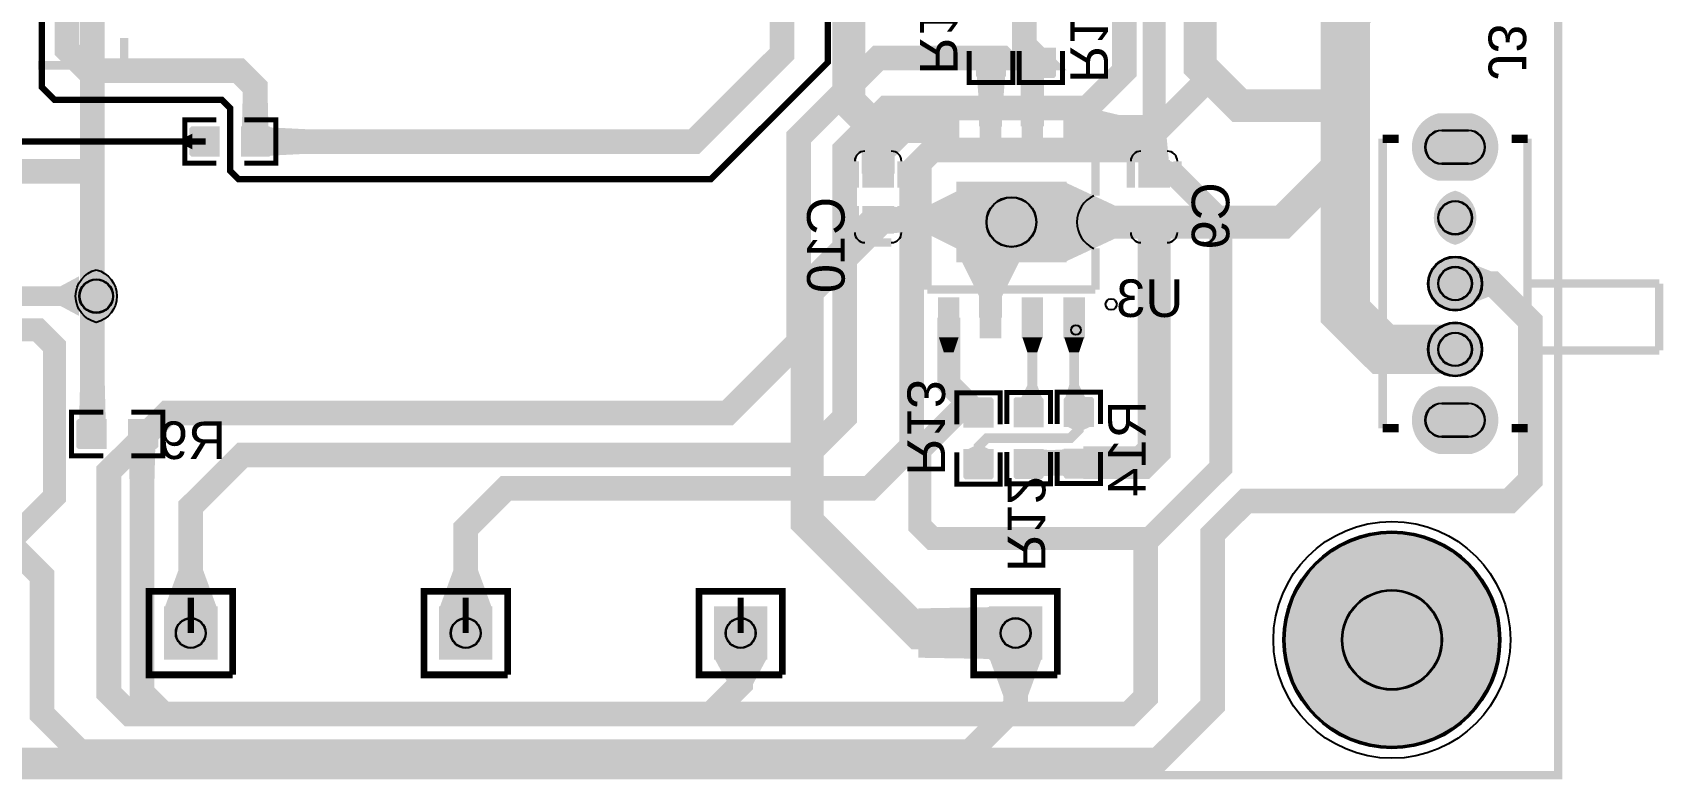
# Model space of a CAD drawing. Header units: millimetres. Extents: x -70 to 39, y -33 to 64.
# Drawn here: x -10.57 to 38.97, y -33.23 to -10.53 of the extents above; entities that cross this region are included whole.
import ezdxf

# ---------------------------------------------------------------- set-up
doc = ezdxf.new("R2010")
doc.units = ezdxf.units.MM
for name, color, linetype, true_color in [('BoardOutLine', 7, 'Continuous', 0xff00ff), ('BottomLayer', 7, 'Continuous', 0x0000ff), ('BottomPasteMaskLayer', 7, 'Continuous', 0x800000), ('BottomSilkLayer', 7, 'Continuous', 0x66cc33), ('BottomSolderMaskLayer', 7, 'Continuous', 0xaa00ff), ('Document', 7, 'Continuous', 0xffffff), ('Multi-Layer', 7, 'Continuous', 0xc0c0c0), ('TopLayer', 7, 'Continuous', 0xff0000), ('TopPasteMaskLayer', 7, 'Continuous', 0x808080), ('TopSilkLayer', 7, 'Continuous', 0xffcc00), ('TopSolderMaskLayer', 7, 'Continuous', 0x800080)]:
    doc.layers.add(name, color=color, linetype=linetype, true_color=true_color)
doc.styles.get("Standard").update_dxf_attribs({"font": 'arial.ttf'})

msp = doc.modelspace()

# ---------------------------------------------------------------- hatches: boundary and pattern name
at = {"layer": 'BottomLayer'}
for points in [[(18.11, -11.018), (18.974, -11.018), (18.974, -11.825), (18.11, -11.825)], [(19.625, -11.018), (20.489, -11.018), (20.489, -11.825), (19.625, -11.825)], [(18.974, -11.825), (18.11, -11.825), (18.192, -12.875), (18.892, -12.875)], [(16.957, -12.784), (16.957, -13.984), (15.907, -13.734), (15.907, -13.034)], [(17.557, -12.784), (16.957, -12.784), (16.957, -13.984), (17.557, -13.984)], [(18.827, -12.784), (18.227, -12.784), (18.227, -13.984), (18.827, -13.984)], [(20.097, -12.784), (19.497, -12.784), (19.497, -13.984), (20.097, -13.984)], [(21.367, -12.784), (20.767, -12.784), (20.767, -13.984), (21.367, -13.984)], [(21.367, -13.984), (21.367, -12.784), (22.417, -13.034), (22.417, -13.734)], [(21.367, -13.984), (21.367, -12.784), (22.417, -13.034), (22.417, -13.734)], [(23.945, -14.425), (23.045, -14.425), (23.145, -13.375), (23.845, -13.375)], [(23.945, -14.425), (23.045, -14.425), (23.145, -13.843), (23.845, -13.843)], [(15.563, -14.425), (14.663, -14.425), (14.763, -14.097), (15.463, -14.097)], [(14.663, -14.425), (14.663, -15.225), (15.563, -15.225), (15.563, -14.425)], [(23.045, -14.425), (23.045, -15.225), (23.945, -15.225), (23.945, -14.425)], [(23.945, -15.225), (23.945, -14.425), (24.097, -14.474), (24.097, -15.174)], [(17.512, -15.35), (17.512, -17.1), (16.462, -16.575), (16.462, -15.875)], [(20.812, -17.1), (20.812, -15.35), (21.862, -15.875), (21.862, -16.575)], [(14.663, -15.825), (14.663, -16.625), (15.563, -16.625), (15.563, -15.825)], [(15.563, -16.625), (15.563, -15.825), (16.613, -15.875), (16.613, -16.575)], [(23.045, -15.825), (23.045, -16.625), (21.995, -16.575), (21.995, -15.875)], [(23.045, -15.825), (23.045, -16.625), (23.945, -16.625), (23.945, -15.825)], [(17.652, -17.492), (19.402, -17.492), (18.877, -18.542), (18.177, -18.542)], [(33.168, -18.761), (33.168, -17.561), (33.728, -17.786), (33.728, -18.536)], [(17.557, -18.6), (16.957, -18.6), (16.957, -19.8), (17.557, -19.8)], [(18.827, -18.6), (18.227, -18.6), (18.227, -19.8), (18.827, -19.8)], [(20.097, -18.6), (19.497, -18.6), (19.497, -19.8), (20.097, -19.8)], [(21.367, -18.6), (20.767, -18.6), (20.767, -19.8), (21.367, -19.8)], [(16.957, -19.8), (17.557, -19.8), (17.407, -20.25), (17.107, -20.25)], [(19.497, -19.8), (20.097, -19.8), (19.947, -20.25), (19.647, -20.25)], [(20.767, -19.8), (21.367, -19.8), (21.217, -20.25), (20.917, -20.25)], [(32.11, -20.761), (32.11, -19.561), (31.55, -19.411), (31.55, -20.911)], [(-8.351, -22.302), (-9.157, -22.302), (-9.129, -21.177), (-8.379, -21.177)], [(19.422, -21.704), (20.117, -21.704), (19.947, -21.254), (19.647, -21.254)], [(20.777, -21.695), (21.442, -21.695), (21.217, -21.245), (20.917, -21.245)], [(17.729, -22.166), (18.326, -21.712), (17.803, -21.545), (17.562, -21.728)], [(17.729, -22.519), (18.593, -22.519), (18.593, -21.712), (17.729, -21.712)], [(20.117, -22.51), (19.253, -22.51), (19.253, -21.704), (20.117, -21.704)], [(21.641, -22.501), (20.777, -22.501), (20.777, -21.695), (21.641, -21.695)], [(-8.351, -23.165), (-8.351, -22.301), (-9.158, -22.301), (-9.158, -23.165)], [(-7.651, -23.165), (-7.651, -22.301), (-6.845, -22.301), (-6.845, -23.165)], [(21.584, -22.501), (20.834, -22.501), (21.059, -22.606), (21.359, -22.606)], [(-6.845, -23.163), (-7.65, -23.163), (-7.623, -24.288), (-6.873, -24.288)], [(17.729, -23.219), (18.593, -23.219), (18.593, -24.025), (17.729, -24.025)], [(17.786, -23.219), (18.536, -23.219), (18.311, -23.114), (18.011, -23.114)], [(20.117, -23.21), (19.253, -23.21), (19.253, -24.017), (20.117, -24.017)], [(20.777, -23.201), (20.777, -24.008), (19.727, -23.955), (19.727, -23.255)], [(20.117, -24.017), (20.117, -23.21), (21.167, -23.255), (21.167, -23.955)], [(21.641, -23.201), (20.777, -23.201), (20.777, -24.008), (21.641, -24.008)], [(18.502, -29.572), (18.502, -27.997), (16.339, -28.035), (16.339, -29.535)]]:
    msp.add_hatch(color=256, dxfattribs=at).paths.add_polyline_path(points)
at = {"layer": 'BottomPasteMaskLayer'}
for points in [[(18.092, -11.863), (18.092, -11.063), (18.142, -11.013), (18.37, -11.013), (18.37, -11.383), (18.7, -11.383), (18.7, -11.013), (18.942, -11.013), (18.992, -11.063), (18.992, -11.863), (18.942, -11.913), (18.142, -11.913)], [(19.607, -11.863), (19.607, -11.063), (19.657, -11.013), (19.885, -11.013), (19.885, -11.383), (20.215, -11.383), (20.215, -11.013), (20.457, -11.013), (20.507, -11.063), (20.507, -11.863), (20.457, -11.913), (19.657, -11.913)], [(17.557, -12.784), (16.957, -12.784), (16.957, -13.984), (17.557, -13.984)], [(18.827, -12.784), (18.227, -12.784), (18.227, -13.984), (18.827, -13.984)], [(20.097, -12.784), (19.497, -12.784), (19.497, -13.984), (20.097, -13.984)], [(21.367, -12.784), (20.767, -12.784), (20.767, -13.984), (21.367, -13.984)], [(14.663, -14.425), (14.663, -15.225), (15.563, -15.225), (15.563, -14.425)], [(23.045, -14.425), (23.045, -15.225), (23.945, -15.225), (23.945, -14.425)], [(14.663, -15.825), (14.663, -16.625), (15.563, -16.625), (15.563, -15.825)], [(23.045, -15.825), (23.045, -16.625), (23.945, -16.625), (23.945, -15.825)], [(17.557, -18.6), (16.957, -18.6), (16.957, -19.8), (17.557, -19.8)], [(18.827, -18.6), (18.227, -18.6), (18.227, -19.8), (18.827, -19.8)], [(20.097, -18.6), (19.497, -18.6), (19.497, -19.8), (20.097, -19.8)], [(21.367, -18.6), (20.767, -18.6), (20.767, -19.8), (21.367, -19.8)], [(18.611, -21.674), (18.611, -22.474), (18.561, -22.524), (18.333, -22.524), (18.333, -22.154), (18.003, -22.154), (18.003, -22.524), (17.761, -22.524), (17.711, -22.474), (17.711, -21.674), (17.761, -21.624), (18.561, -21.624)], [(20.135, -21.665), (20.135, -22.465), (20.085, -22.515), (19.857, -22.515), (19.857, -22.145), (19.527, -22.145), (19.527, -22.515), (19.285, -22.515), (19.235, -22.465), (19.235, -21.665), (19.285, -21.615), (20.085, -21.615)], [(21.659, -21.656), (21.659, -22.456), (21.609, -22.506), (21.381, -22.506), (21.381, -22.136), (21.051, -22.136), (21.051, -22.506), (20.809, -22.506), (20.759, -22.456), (20.759, -21.656), (20.809, -21.606), (21.609, -21.606)], [(-9.196, -22.283), (-8.396, -22.283), (-8.346, -22.333), (-8.346, -22.561), (-8.716, -22.561), (-8.716, -22.891), (-8.346, -22.891), (-8.346, -23.133), (-8.396, -23.183), (-9.196, -23.183), (-9.246, -23.133), (-9.246, -22.333)], [(-6.806, -23.183), (-7.606, -23.183), (-7.656, -23.133), (-7.656, -22.905), (-7.286, -22.905), (-7.286, -22.575), (-7.656, -22.575), (-7.656, -22.333), (-7.606, -22.283), (-6.806, -22.283), (-6.756, -22.333), (-6.756, -23.133)], [(17.711, -24.064), (17.711, -23.264), (17.761, -23.214), (17.989, -23.214), (17.989, -23.584), (18.319, -23.584), (18.319, -23.214), (18.561, -23.214), (18.611, -23.264), (18.611, -24.064), (18.561, -24.114), (17.761, -24.114)], [(19.235, -24.055), (19.235, -23.255), (19.285, -23.205), (19.513, -23.205), (19.513, -23.575), (19.843, -23.575), (19.843, -23.205), (20.085, -23.205), (20.135, -23.255), (20.135, -24.055), (20.085, -24.105), (19.285, -24.105)], [(20.759, -24.046), (20.759, -23.246), (20.809, -23.196), (21.037, -23.196), (21.037, -23.566), (21.367, -23.566), (21.367, -23.196), (21.609, -23.196), (21.659, -23.246), (21.659, -24.046), (21.609, -24.096), (20.809, -24.096)]]:
    msp.add_hatch(color=256, dxfattribs=at).paths.add_polyline_path(points)
at = {"layer": 'BottomSolderMaskLayer'}
for points in [[(18.083, -10.994), (19.001, -10.994), (19.001, -11.848), (18.083, -11.848)], [(19.598, -10.994), (20.517, -10.994), (20.517, -11.848), (19.598, -11.848)], [(17.582, -12.758), (16.932, -12.758), (16.932, -14.009), (17.582, -14.009)], [(18.852, -12.758), (18.202, -12.758), (18.202, -14.009), (18.852, -14.009)], [(20.122, -12.758), (19.472, -12.758), (19.472, -14.009), (20.122, -14.009)], [(21.392, -12.758), (20.742, -12.758), (20.742, -14.009), (21.392, -14.009)], [(32.131, -15.036, -0.785398), (32.131, -12.986), (33.148, -12.986, -0.785398), (33.148, -15.036)], [(14.634, -14.402), (14.634, -15.248), (15.592, -15.248), (15.592, -14.402)], [(23.016, -14.402), (23.016, -15.248), (23.974, -15.248), (23.974, -14.402)], [(17.487, -17.518), (20.837, -17.518), (20.837, -15.067), (17.487, -15.067)], [(32.639, -15.336, -0.785398), (32.639, -16.986), (32.639, -16.986, -0.785398), (32.639, -15.336)], [(14.634, -15.802), (14.634, -16.648), (15.592, -16.648), (15.592, -15.802)], [(23.016, -15.802), (23.016, -16.648), (23.974, -16.648), (23.974, -15.802)], [(31.814, -18.161, 1), (33.464, -18.161, 1)], [(-8.636, -17.717, -0.785398), (-8.636, -19.367), (-8.636, -19.367, -0.785398), (-8.636, -17.717)], [(17.582, -18.575), (16.932, -18.575), (16.932, -19.826), (17.582, -19.826)], [(18.852, -18.575), (18.202, -18.575), (18.202, -19.826), (18.852, -19.826)], [(20.122, -18.575), (19.472, -18.575), (19.472, -19.826), (20.122, -19.826)], [(21.392, -18.575), (20.742, -18.575), (20.742, -19.826), (21.392, -19.826)], [(31.814, -20.161, 1), (33.464, -20.161, 1)], [(32.131, -23.337, -0.785398), (32.131, -21.286), (33.148, -21.286, -0.785398), (33.148, -23.337)], [(17.702, -22.542), (18.62, -22.542), (18.62, -21.688), (17.702, -21.688)], [(20.144, -22.534), (19.226, -22.534), (19.226, -21.68), (20.144, -21.68)], [(21.668, -22.525), (20.75, -22.525), (20.75, -21.671), (21.668, -21.671)], [(-8.326, -23.19), (-8.326, -22.276), (-9.183, -22.276), (-9.183, -23.19)], [(-7.676, -23.19), (-7.676, -22.276), (-6.819, -22.276), (-6.819, -23.19)], [(17.702, -23.195), (18.62, -23.195), (18.62, -24.049), (17.702, -24.049)], [(20.144, -23.186), (19.226, -23.186), (19.226, -24.04), (20.144, -24.04)], [(21.668, -23.178), (20.75, -23.178), (20.75, -24.032), (21.668, -24.032)], [(27.418, -28.992, 1), (34.02, -28.992, 1)], [(-4.953, -27.972), (-4.953, -29.597), (-6.579, -29.597), (-6.579, -27.972)], [(3.398, -27.972), (3.398, -29.597), (1.773, -29.597), (1.773, -27.972)], [(11.75, -27.972), (11.75, -29.597), (10.124, -29.597), (10.124, -27.972)], [(20.102, -27.972), (20.102, -29.597), (18.476, -29.597), (18.476, -27.972)]]:
    msp.add_hatch(color=256, dxfattribs=at).paths.add_polyline_path(points)
at = {"layer": 'Multi-Layer'}
for points in [[(32.139, -15.011, -0.785398), (32.139, -13.011), (33.139, -13.011, -0.785398), (33.139, -15.011)], [(17.512, -17.492), (20.812, -17.492), (20.812, -15.092), (17.512, -15.092)], [(32.639, -15.361, -0.785398), (32.639, -16.961), (32.639, -16.961, -0.785398), (32.639, -15.361)], [(31.839, -18.161, 1), (33.439, -18.161, 1)], [(31.839, -20.161, 1), (33.439, -20.161, 1)], [(32.139, -23.311, -0.785398), (32.139, -21.311), (33.139, -21.311, -0.785398), (33.139, -23.311)], [(27.469, -28.992, 1), (33.969, -28.992, 1)], [(-4.979, -27.997), (-4.979, -29.572), (-6.554, -29.572), (-6.554, -27.997)], [(3.373, -27.997), (3.373, -29.572), (1.798, -29.572), (1.798, -27.997)], [(11.725, -27.997), (11.725, -29.572), (10.15, -29.572), (10.15, -27.997)], [(20.076, -27.997), (20.076, -29.572), (18.502, -29.572), (18.502, -27.997)]]:
    msp.add_hatch(color=256, dxfattribs=at).paths.add_polyline_path(points)
at = {"layer": 'TopLayer'}
for points in [[(-4.213, -13.411), (-3.407, -13.411), (-3.435, -12.286), (-4.185, -12.286)], [(-5.72, -13.606), (-5.72, -14.08), (-6.005, -13.938), (-6.005, -13.748)], [(-4.913, -14.275), (-4.913, -13.411), (-5.72, -13.411), (-5.72, -14.275)], [(-4.213, -14.275), (-4.213, -13.411), (-3.407, -13.411), (-3.407, -14.275)], [(-3.407, -13.411), (-3.407, -14.275), (-2.282, -14.218), (-2.282, -13.468)], [(20.812, -17.492), (20.812, -15.092), (22.312, -15.792), (22.312, -16.792)], [(-9.165, -19.142), (-9.165, -17.942), (-9.725, -18.242), (-9.725, -18.842)], [(-6.554, -27.997), (-4.979, -27.997), (-5.391, -26.872), (-6.141, -26.872)], [(1.798, -27.997), (3.373, -27.997), (2.96, -26.872), (2.21, -26.872)], [(11.725, -29.572), (10.15, -29.572), (10.563, -30.337), (11.313, -30.337)], [(20.076, -29.572), (18.502, -29.572), (18.914, -30.697), (19.664, -30.697)]]:
    msp.add_hatch(color=256, dxfattribs=at).paths.add_polyline_path(points)
at = {"layer": 'TopPasteMaskLayer'}
for points in [[(-5.758, -14.293), (-4.958, -14.293), (-4.908, -14.243), (-4.908, -14.015), (-5.278, -14.015), (-5.278, -13.685), (-4.908, -13.685), (-4.908, -13.443), (-4.958, -13.393), (-5.758, -13.393), (-5.808, -13.443), (-5.808, -14.243)], [(-3.368, -13.393), (-4.168, -13.393), (-4.218, -13.443), (-4.218, -13.671), (-3.848, -13.671), (-3.848, -14.001), (-4.218, -14.001), (-4.218, -14.243), (-4.168, -14.293), (-3.368, -14.293), (-3.318, -14.243), (-3.318, -13.443)]]:
    msp.add_hatch(color=256, dxfattribs=at).paths.add_polyline_path(points)
at = {"layer": 'TopSolderMaskLayer'}
for points in [[(32.131, -15.036, -0.785398), (32.131, -12.986), (33.148, -12.986, -0.785398), (33.148, -15.036)], [(-4.888, -14.3), (-4.888, -13.386), (-5.745, -13.386), (-5.745, -14.3)], [(-4.239, -14.3), (-4.239, -13.386), (-3.381, -13.386), (-3.381, -14.3)], [(17.487, -17.518), (20.837, -17.518), (20.837, -15.067), (17.487, -15.067)], [(32.639, -15.336, -0.785398), (32.639, -16.986), (32.639, -16.986, -0.785398), (32.639, -15.336)], [(31.814, -18.161, 1), (33.464, -18.161, 1)], [(-8.636, -17.717, -0.785398), (-8.636, -19.367), (-8.636, -19.367, -0.785398), (-8.636, -17.717)], [(31.814, -20.161, 1), (33.464, -20.161, 1)], [(32.131, -23.337, -0.785398), (32.131, -21.286), (33.148, -21.286, -0.785398), (33.148, -23.337)], [(27.418, -28.992, 1), (34.02, -28.992, 1)], [(-4.953, -27.972), (-4.953, -29.597), (-6.579, -29.597), (-6.579, -27.972)], [(3.398, -27.972), (3.398, -29.597), (1.773, -29.597), (1.773, -27.972)], [(11.75, -27.972), (11.75, -29.597), (10.124, -29.597), (10.124, -27.972)], [(20.102, -27.972), (20.102, -29.597), (18.476, -29.597), (18.476, -27.972)]]:
    msp.add_hatch(color=256, dxfattribs=at).paths.add_polyline_path(points)

# ---------------------------------------------------------------- linework, layer by layer
at = {"layer": 'BoardOutLine', "const_width": 0.254}
msp.add_lwpolyline([(-69.738, 54.752), (35.774, 54.752), (35.774, -33.107), (-69.738, -33.107), (-69.738, 54.752)], close=True, dxfattribs=at)
at = {"layer": 'BottomLayer'}
for points, const_width in [([(-52.022, 10.287), (-48.133, 14.175), (-48.133, 22.352), (-46.355, 24.13), (-37.719, 24.13), (-37.084, 23.495), (-37.084, 3.047), (-32.639, -1.398), (-13.335, -1.398), (-9.144, 2.793), (-9.144, 5.715), (-7.747, 7.112), (-4.953, 7.112), (-3.429, 5.588), (-3.429, -2.414), (-6.731, -5.716), (-17.272, -5.716), (-18.288, -6.732), (-18.288, -13.59), (-17.127, -14.75), (-8.755, -14.75)], 0.75), ([(-8.755, -22.734), (-8.755, -15.751), (-8.755, -9.134), (-8.382, -8.764), (8.001, -8.764), (9.525, -7.24), (9.525, -2.16), (11.684, -0.001), (18.225, -0.001), (19.812, -1.585)], 0.75), ([(15.4, -13.81), (14.224, -12.634), (14.224, -6.858), (14.478, -6.604), (18.796, -6.604), (20.193, -5.207), (23.495, -5.207), (24.892, -6.604), (24.892, -11.557), (26.089, -12.754), (28.956, -12.754)], 1), ([(29.083, -5.492), (29.116, -5.462), (31.115, -5.462), (31.75, -6.097), (31.75, -8.891), (31.242, -9.399), (29.845, -9.399), (29.304, -9.937), (29.304, -19.018), (30.447, -20.161), (32.639, -20.161)], 1.5), ([(20.066, -8.129), (20.066, -6.859), (20.574, -6.351), (22.86, -6.351), (23.495, -6.986), (23.495, -14.824)], 0.7), ([(18.527, -13.384), (18.542, -11.42)], 0.7), ([(20.056, -11.42), (19.797, -11.682), (19.797, -13.384)], 0.7), ([(32.639, -18.162), (33.782, -18.162), (34.925, -19.305), (34.925, -24.131), (34.29, -24.766), (26.289, -24.766), (25.273, -25.782), (25.273, -30.989), (23.622, -32.64), (-57.658, -32.64), (-58.42, -31.878), (-58.42, -23.242), (-56.388, -21.21), (-36.449, -21.21), (-36.322, -21.083), (-36.322, -13.336), (-36.464, -13.193), (-40.307, -13.193)], 0.75), ([(15.113, -14.824), (15.113, -14.098), (15.827, -13.384), (17.257, -13.384)], 1), ([(21.067, -13.384), (23.036, -13.384)], 0.7), ([(23.495, -14.824), (23.495, -13.844), (23.036, -13.384), (21.067, -13.384)], 0.7), ([(17.823, -21.779), (16.383, -23.219), (16.383, -25.528), (16.764, -25.909), (23.368, -25.909), (25.527, -23.75), (25.527, -16.254), (24.097, -14.824), (23.495, -14.824)], 0.7), ([(15.113, -16.226), (12.954, -18.385), (12.954, -25.401), (16.338, -28.784), (19.289, -28.784)], 1), ([(23.495, -16.225), (23.495, -23.241), (23.131, -23.605), (21.347, -23.605)], 1), ([(15.113, -16.226), (19.162, -16.226), (19.162, -16.292)], 0.7), ([(18.527, -19.2), (18.527, -16.927), (19.162, -16.292)], 0.7), ([(23.495, -16.226), (19.162, -16.226), (19.162, -16.292)], 0.7), ([(-12.319, -19.566), (-10.406, -19.566), (-9.906, -20.067), (-9.906, -24.636), (-11.183, -25.914), (-13.347, -25.914)], 0.7), ([(18.161, -22.116), (17.257, -21.212), (17.257, -19.2)], 0.7), ([(19.685, -22.106), (19.797, -21.994), (19.797, -19.2)], 0.3), ([(21.209, -22.099), (21.067, -21.956), (21.067, -19.2)], 0.3), ([(18.161, -23.623), (18.161, -23.115), (18.415, -22.861), (20.955, -22.861), (21.209, -22.607), (21.209, -22.099)], 0.3), ([(-7.249, -22.734), (-7.249, -30.597), (-6.604, -31.243), (22.733, -31.243), (23.241, -30.735), (23.241, -25.909)], 0.75), ([(19.685, -23.612), (21.209, -23.605)], 0.7), ([(-5.766, -28.785), (-5.766, -27.712)], 0.19), ([(2.585, -28.785), (2.585, -27.712)], 0.19), ([(10.937, -28.785), (10.937, -27.712)], 0.19)]:
    msp.add_lwpolyline(points, dxfattribs=dict(at, const_width=const_width))
at = {"layer": 'BottomSilkLayer'}
for points, const_width in [([(17.881, -11.094), (17.881, -12.053), (19.203, -12.053), (19.203, -11.094)], 0.152), ([(19.397, -11.094), (19.397, -12.053), (20.718, -12.053), (20.718, -11.094)], 0.152), ([(14.403, -15.245), (14.403, -14.445)], 0.254), ([(15.513, -14.135), (14.713, -14.135)], 0.254), ([(15.823, -15.245), (15.823, -14.445)], 0.254), ([(21.712, -14.242), (16.612, -14.242)], 0.254), ([(16.612, -14.242), (16.612, -18.342)], 0.254), ([(21.712, -15.492), (21.712, -14.242)], 0.254), ([(22.785, -15.245), (22.785, -14.445)], 0.254), ([(23.895, -14.135), (23.095, -14.135)], 0.254), ([(24.205, -15.245), (24.205, -14.445)], 0.254), ([(14.403, -15.805), (14.403, -16.605)], 0.254), ([(15.823, -15.805), (15.823, -16.605)], 0.254), ([(22.785, -15.805), (22.785, -16.605)], 0.254), ([(24.205, -15.805), (24.205, -16.605)], 0.254), ([(14.713, -16.915), (15.513, -16.915)], 0.254), ([(23.095, -16.915), (23.895, -16.915)], 0.254), ([(21.712, -17.092), (21.712, -18.342)], 0.254), ([(16.612, -18.342), (21.712, -18.342)], 0.254), ([(17.5, -22.442), (17.5, -21.484), (18.822, -21.484), (18.822, -22.442)], 0.152), ([(20.346, -22.434), (20.346, -21.475), (19.024, -21.475), (19.024, -22.434)], 0.152), ([(21.87, -22.425), (21.87, -21.466), (20.548, -21.466), (20.548, -22.425)], 0.152), ([(-8.427, -23.394), (-9.386, -23.394), (-9.386, -22.072), (-8.427, -22.072)], 0.152), ([(-7.575, -23.394), (-6.616, -23.394), (-6.616, -22.072), (-7.575, -22.072)], 0.152), ([(17.5, -23.295), (17.5, -24.254), (18.822, -24.254), (18.822, -23.295)], 0.152), ([(20.346, -23.286), (20.346, -24.245), (19.024, -24.245), (19.024, -23.286)], 0.152), ([(21.87, -23.278), (21.87, -24.236), (20.548, -24.236), (20.548, -23.278)], 0.152)]:
    msp.add_lwpolyline(points, dxfattribs=dict(at, const_width=const_width))
msp.add_circle((22.192, -18.792), 0.17, dxfattribs=at)
for centre, radius, start, end in [((14.713, -14.445), 0.31, 90, 179.9953), ((15.513, -14.445), 0.31, 0.0047, 90), ((23.095, -14.445), 0.31, 90, 179.9953), ((23.895, -14.445), 0.31, 0.0047, 90), ((22.037, -16.292), 0.884, 115.1289, 244.8711), ((14.713, -16.605), 0.31, 180, 270), ((15.513, -16.605), 0.31, 270, 360), ((23.095, -16.605), 0.31, 180, 270), ((23.895, -16.605), 0.31, 270, 360)]:
    msp.add_arc(centre, radius, start, end, dxfattribs=at)
at = {"layer": 'BottomSolderMaskLayer'}
for points in [[(33.046, -13.503), (32.232, -13.503)], [(33.046, -14.519), (32.232, -14.519)], [(33.046, -21.803), (32.232, -21.803)], [(33.046, -22.82), (32.232, -22.82)]]:
    msp.add_lwpolyline(points, close=True, dxfattribs=at)
for centre, radius in [((19.162, -16.292), 0.762), ((32.639, -16.161), 0.516), ((32.639, -18.161), 0.825), ((32.639, -18.161), 0.516), ((-8.636, -18.542), 0.516), ((32.639, -20.161), 0.825), ((32.639, -20.161), 0.516), ((30.719, -28.992), 3.301), ((30.719, -28.992), 1.523), ((-5.766, -28.785), 0.459), ((2.586, -28.785), 0.459), ((10.937, -28.785), 0.459), ((19.289, -28.785), 0.459)]:
    msp.add_circle(centre, radius, dxfattribs=at)
for centre, start, end in [((32.232, -14.011), 90, 270), ((33.046, -14.011), 270, 90), ((32.232, -22.311), 90, 270), ((33.046, -22.311), 270, 90)]:
    msp.add_arc(centre, 0.508, start, end, dxfattribs=at)
at = {"layer": 'Document'}
msp.add_circle((21.122, -19.572), 0.15, dxfattribs=at)
at = {"layer": 'Multi-Layer'}
for points in [[(33.039, -13.511), (32.239, -13.511)], [(33.039, -14.511), (32.239, -14.511)], [(33.039, -21.811), (32.239, -21.811)], [(33.039, -22.811), (32.239, -22.811)]]:
    msp.add_lwpolyline(points, close=True, dxfattribs=at)
msp.add_lwpolyline([(-8.636, -17.742, -0.785398), (-8.636, -19.342), (-8.636, -19.342, -0.785398), (-8.636, -17.742)], format="xyb", close=True, dxfattribs=at)
for centre, radius in [((19.162, -16.292), 0.75), ((32.639, -16.161), 0.5), ((32.639, -18.161), 0.8), ((32.639, -18.161), 0.5), ((-8.636, -18.542), 0.5), ((32.639, -20.161), 0.8), ((32.639, -20.161), 0.5), ((30.719, -28.992), 3.25), ((30.719, -28.992), 1.5), ((-5.766, -28.785), 0.445), ((2.586, -28.785), 0.445), ((10.937, -28.785), 0.445), ((19.289, -28.785), 0.445)]:
    msp.add_circle(centre, radius, dxfattribs=at)
for centre, start, end in [((32.239, -14.011), 90, 270), ((33.039, -14.011), 270, 90), ((32.239, -22.311), 90, 270), ((33.039, -22.311), 270, 90)]:
    msp.add_arc(centre, 0.5, start, end, dxfattribs=at)
at = {"layer": 'TopLayer'}
for points, const_width in [([(10.938, -28.784), (10.938, -30.338), (10.033, -31.243), (-7.62, -31.243), (-8.255, -30.608), (-8.255, -23.877), (-6.477, -22.099), (10.541, -22.099), (12.7, -19.94), (12.7, -13.717), (15.113, -11.304), (19.939, -11.304), (19.558, -10.923), (19.558, 26.289), (20.701, 27.432), (24.511, 27.432), (25.131, 26.812), (25.131, 24.475)], 0.75), ([(-5.766, -28.784), (-5.766, -24.943), (-4.191, -23.369), (12.954, -23.369), (14.097, -22.226), (14.097, -14.098), (15.367, -12.828), (21.463, -12.828), (22.591, -11.7), (22.591, 21.935)], 0.75), ([(25.131, 21.935), (25.019, 21.823), (25.019, -12.066), (22.987, -14.098), (16.764, -14.098), (16.129, -14.733), (16.129, -23.115), (14.859, -24.385), (3.81, -24.385), (2.586, -25.609), (2.586, -28.784)], 0.75), ([(-25.806, 5.229), (-24.153, 5.229), (-22.606, 3.682), (-22.606, -3.43), (-21.765, -4.27), (-10.208, -4.27), (-9.525, -4.954), (-9.525, -11.05), (-8.89, -11.685), (-4.318, -11.685), (-3.81, -12.193), (-3.81, -13.844)], 0.75), ([(-25.806, -4.931), (-10.818, -4.931), (-10.287, -5.462), (-10.287, -12.193), (-9.906, -12.574), (-4.826, -12.574), (-4.572, -12.828), (-4.572, -14.733), (-4.318, -14.987), (10.033, -14.987), (13.589, -11.431), (13.589, 2.285), (13.589, 2.285), (13.589, 5.842)], 0.19), ([(12.192, -7.113), (12.192, -11.177), (9.525, -13.844), (-3.81, -13.844)], 0.75), ([(19.162, -16.292), (27.397, -16.292), (29.083, -14.606), (29.083, -7.494)], 1), ([(-5.316, -13.844), (-12.065, -13.844), (-12.359, -13.549), (-12.359, -12.84)], 0.19), ([(-5.316, -13.844), (-5.461, -13.844)], 0.19), ([(-20.701, -22.099), (-20.701, -19.432), (-19.812, -18.543), (-8.636, -18.543)], 0.6), ([(-13.347, -25.914), (-11.43, -25.909), (-10.287, -27.052), (-10.287, -31.243), (-9.144, -32.386), (17.907, -32.386), (19.289, -31.004), (19.289, -28.784)], 0.75)]:
    msp.add_lwpolyline(points, dxfattribs=dict(at, const_width=const_width))
at = {"layer": 'TopSilkLayer'}
for points, const_width in [([(-10.41, -11.527), (-7.789, -11.527), (-7.789, -10.692)], 0.254), ([(-4.99, -14.504), (-5.948, -14.504), (-5.948, -13.182), (-4.99, -13.182)], 0.152), ([(-4.137, -14.504), (-3.178, -14.504), (-3.178, -13.182), (-4.137, -13.182)], 0.152), ([(30.439, -13.761), (30.439, -22.561)], 0.254), ([(30.439, -13.761), (30.924, -13.761)], 0.254), ([(34.354, -13.761), (34.839, -13.761)], 0.254), ([(34.839, -13.761), (34.839, -22.561)], 0.254), ([(34.839, -18.161), (38.839, -18.161)], 0.254), ([(38.839, -20.193), (38.839, -18.161)], 0.254), ([(38.839, -20.193), (34.839, -20.193)], 0.254), ([(30.439, -22.561), (30.924, -22.561)], 0.254), ([(34.354, -22.561), (34.839, -22.561)], 0.254), ([(-4.496, -30.055), (-7.036, -30.055), (-7.036, -27.515), (-4.496, -27.515), (-4.496, -29.42)], 0.203), ([(3.856, -30.055), (1.316, -30.055), (1.316, -27.515), (3.856, -27.515), (3.856, -29.42)], 0.203), ([(12.207, -30.055), (9.667, -30.055), (9.667, -27.515), (12.207, -27.515), (12.207, -29.42)], 0.203), ([(20.559, -30.055), (18.019, -30.055), (18.019, -27.515), (20.559, -27.515), (20.559, -29.42)], 0.203), ([(-4.496, -30.055), (-4.496, -29.42)], 0.203), ([(3.856, -30.055), (3.856, -29.42)], 0.203), ([(12.207, -30.055), (12.207, -29.42)], 0.203), ([(20.559, -30.055), (20.559, -29.42)], 0.203)]:
    msp.add_lwpolyline(points, dxfattribs=dict(at, const_width=const_width))
msp.add_circle((30.719, -28.992), 3.6, dxfattribs=at)
at = {"layer": 'TopSolderMaskLayer'}
for points in [[(33.046, -13.503), (32.232, -13.503)], [(33.046, -14.519), (32.232, -14.519)], [(33.046, -21.803), (32.232, -21.803)], [(33.046, -22.82), (32.232, -22.82)]]:
    msp.add_lwpolyline(points, close=True, dxfattribs=at)
for centre, radius in [((19.162, -16.292), 0.762), ((32.639, -16.161), 0.516), ((32.639, -18.161), 0.825), ((32.639, -18.161), 0.516), ((-8.636, -18.542), 0.516), ((32.639, -20.161), 0.825), ((32.639, -20.161), 0.516), ((30.719, -28.992), 3.301), ((30.719, -28.992), 1.523), ((-5.766, -28.785), 0.459), ((2.586, -28.785), 0.459), ((10.937, -28.785), 0.459), ((19.289, -28.785), 0.459)]:
    msp.add_circle(centre, radius, dxfattribs=at)
for centre, start, end in [((32.232, -14.011), 90, 270), ((33.046, -14.011), 270, 90), ((32.232, -22.311), 90, 270), ((33.046, -22.311), 270, 90)]:
    msp.add_arc(centre, 0.508, start, end, dxfattribs=at)

# ---------------------------------------------------------------- texts
at = {"layer": 'BottomSilkLayer', "text_generation_flag": 2}
for s, rotation, p in [('R11', 270, (16.383, -11.811)), ('R10', 270, (20.955, -12.065)), ('J3', 270, (33.655, -11.954)), ('C9', 90, (25.781, -15.082)), ('C10', 90, (14.097, -15.525)), ('R13', 270, (16.002, -24.003)), ('R14', 90, (23.241, -21.717)), ('R12', 270, (19.05, -26.924))]:
    msp.add_text(s, height=1.143, rotation=rotation, dxfattribs=at).set_placement(p)
for s, p in [('U3', (24.384, -19.177)), ('R9', (-4.699, -23.495))]:
    msp.add_text(s, height=1.143, dxfattribs=at).set_placement(p)

doc.saveas('drawing.dxf')
